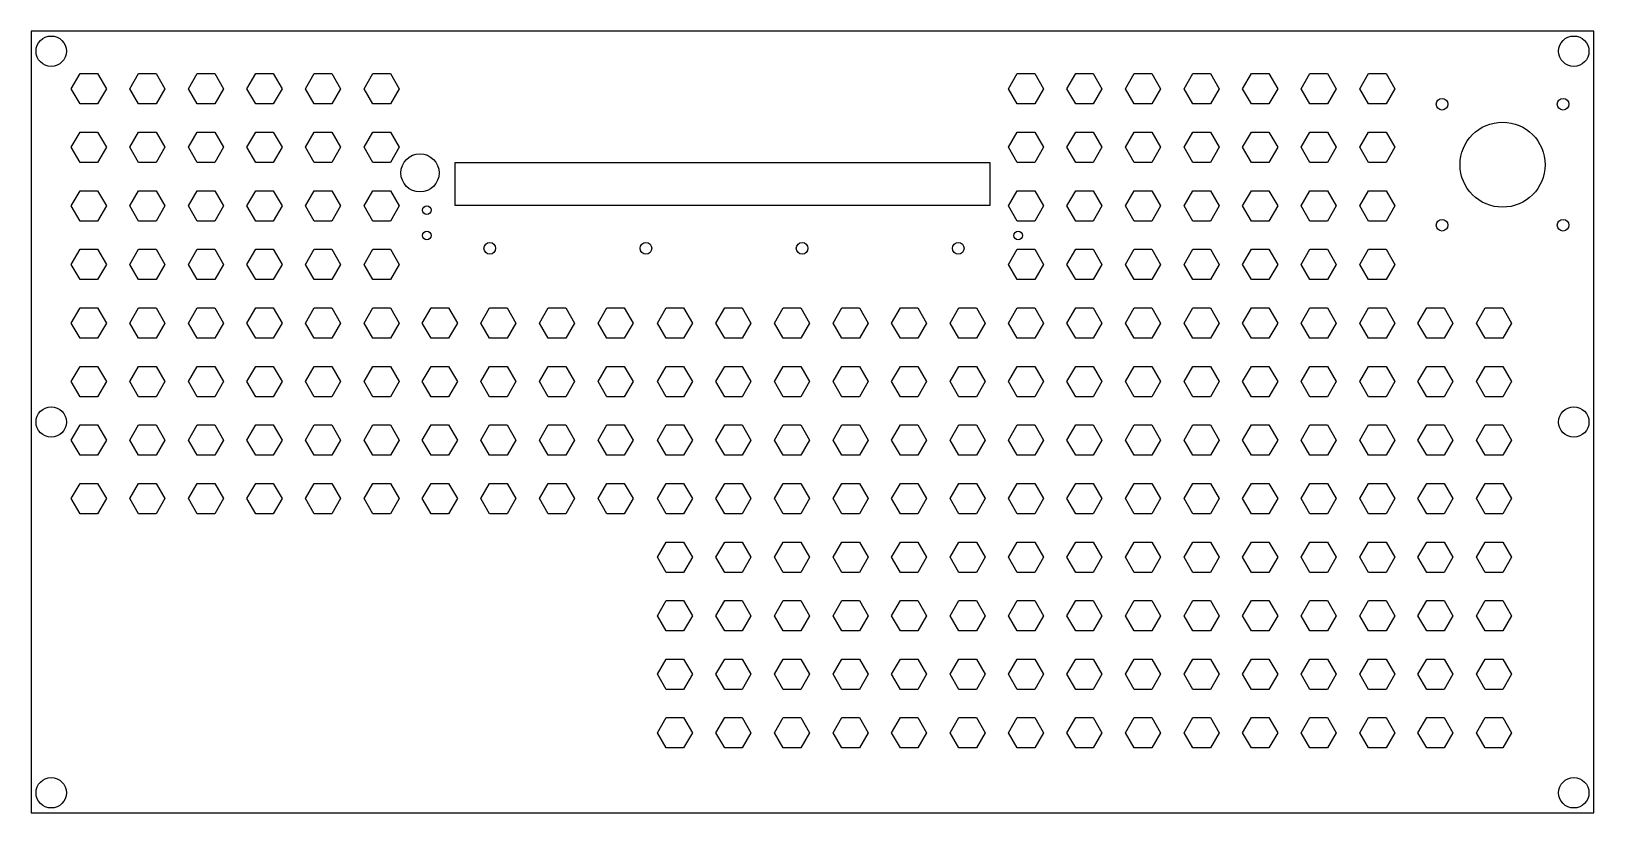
# Model space of a CAD drawing. Header units: millimetres. Extents: x -200 to 200, y -100 to 100.
import ezdxf

# ---------------------------------------------------------------- set-up
doc = ezdxf.new("R2010")
doc.units = ezdxf.units.MM
doc.layers.add('CUTOUTS', color=1, linetype='CONTINUOUS')
doc.layers.add('PERIMETER', color=5, linetype='CONTINUOUS')

msp = doc.modelspace()

# ---------------------------------------------------------------- linework, layer by layer
at = {"layer": 'CUTOUTS'}
for p, q in [((-189.85, 85.37), (-187.61, 89.25)), ((-187.61, 89.25), (-183.12, 89.25)), ((-183.12, 89.25), (-180.88, 85.37)), ((-174.85, 85.37), (-172.61, 89.25)), ((-172.61, 89.25), (-168.12, 89.25)), ((-168.12, 89.25), (-165.88, 85.37)), ((-159.85, 85.37), (-157.61, 89.25)), ((-157.61, 89.25), (-153.12, 89.25)), ((-153.12, 89.25), (-150.88, 85.37)), ((-144.85, 85.37), (-142.61, 89.25)), ((-142.61, 89.25), (-138.12, 89.25)), ((-138.12, 89.25), (-135.88, 85.37)), ((-129.85, 85.37), (-127.61, 89.25)), ((-127.61, 89.25), (-123.12, 89.25)), ((-123.12, 89.25), (-120.88, 85.37)), ((-114.85, 85.37), (-112.61, 89.25)), ((-112.61, 89.25), (-108.12, 89.25)), ((-108.12, 89.25), (-105.88, 85.37)), ((50.17, 85.37), (52.42, 89.25)), ((52.42, 89.25), (56.91, 89.25)), ((56.91, 89.25), (59.15, 85.37)), ((65.17, 85.37), (67.42, 89.25)), ((67.42, 89.25), (71.91, 89.25)), ((71.91, 89.25), (74.15, 85.37)), ((80.17, 85.37), (82.42, 89.25)), ((82.42, 89.25), (86.91, 89.25)), ((86.91, 89.25), (89.15, 85.37)), ((95.17, 85.37), (97.42, 89.25)), ((97.42, 89.25), (101.91, 89.25)), ((101.91, 89.25), (104.15, 85.37)), ((110.17, 85.37), (112.42, 89.25)), ((112.42, 89.25), (116.91, 89.25)), ((116.91, 89.25), (119.15, 85.37)), ((125.17, 85.37), (127.42, 89.25)), ((127.42, 89.25), (131.91, 89.25)), ((131.91, 89.25), (134.15, 85.37)), ((140.17, 85.37), (142.42, 89.25)), ((142.42, 89.25), (146.91, 89.25)), ((146.91, 89.25), (149.15, 85.37)), ((-187.61, 81.48), (-189.85, 85.37)), ((-180.88, 85.37), (-183.12, 81.48)), ((-172.61, 81.48), (-174.85, 85.37)), ((-165.88, 85.37), (-168.12, 81.48)), ((-157.61, 81.48), (-159.85, 85.37)), ((-150.88, 85.37), (-153.12, 81.48)), ((-142.61, 81.48), (-144.85, 85.37)), ((-135.88, 85.37), (-138.12, 81.48)), ((-127.61, 81.48), (-129.85, 85.37)), ((-120.88, 85.37), (-123.12, 81.48)), ((-112.61, 81.48), (-114.85, 85.37)), ((-105.88, 85.37), (-108.12, 81.48)), ((52.42, 81.48), (50.17, 85.37)), ((59.15, 85.37), (56.91, 81.48)), ((67.42, 81.48), (65.17, 85.37)), ((74.15, 85.37), (71.91, 81.48)), ((82.42, 81.48), (80.17, 85.37)), ((89.15, 85.37), (86.91, 81.48)), ((97.42, 81.48), (95.17, 85.37)), ((104.15, 85.37), (101.91, 81.48)), ((112.42, 81.48), (110.17, 85.37)), ((119.15, 85.37), (116.91, 81.48)), ((127.42, 81.48), (125.17, 85.37)), ((134.15, 85.37), (131.91, 81.48)), ((142.42, 81.48), (140.17, 85.37)), ((149.15, 85.37), (146.91, 81.48)), ((-183.12, 81.48), (-187.61, 81.48)), ((-168.12, 81.48), (-172.61, 81.48)), ((-153.12, 81.48), (-157.61, 81.48)), ((-138.12, 81.48), (-142.61, 81.48)), ((-123.12, 81.48), (-127.61, 81.48)), ((-108.12, 81.48), (-112.61, 81.48)), ((56.91, 81.48), (52.42, 81.48)), ((71.91, 81.48), (67.42, 81.48)), ((86.91, 81.48), (82.42, 81.48)), ((101.91, 81.48), (97.42, 81.48)), ((116.91, 81.48), (112.42, 81.48)), ((131.91, 81.48), (127.42, 81.48)), ((146.91, 81.48), (142.42, 81.48)), ((-189.85, 70.37), (-187.61, 74.25)), ((-187.61, 74.25), (-183.12, 74.25)), ((-183.12, 74.25), (-180.88, 70.37)), ((-174.85, 70.37), (-172.61, 74.25)), ((-172.61, 74.25), (-168.12, 74.25)), ((-168.12, 74.25), (-165.88, 70.37)), ((-159.85, 70.37), (-157.61, 74.25)), ((-157.61, 74.25), (-153.12, 74.25)), ((-153.12, 74.25), (-150.88, 70.37)), ((-144.85, 70.37), (-142.61, 74.25)), ((-142.61, 74.25), (-138.12, 74.25)), ((-138.12, 74.25), (-135.88, 70.37)), ((-129.85, 70.37), (-127.61, 74.25)), ((-127.61, 74.25), (-123.12, 74.25)), ((-123.12, 74.25), (-120.88, 70.37)), ((-114.85, 70.37), (-112.61, 74.25)), ((-112.61, 74.25), (-108.12, 74.25)), ((-108.12, 74.25), (-105.88, 70.37)), ((50.17, 70.37), (52.42, 74.25)), ((52.42, 74.25), (56.91, 74.25)), ((56.91, 74.25), (59.15, 70.37)), ((65.17, 70.37), (67.42, 74.25)), ((67.42, 74.25), (71.91, 74.25)), ((71.91, 74.25), (74.15, 70.37)), ((80.17, 70.37), (82.42, 74.25)), ((82.42, 74.25), (86.91, 74.25)), ((86.91, 74.25), (89.15, 70.37)), ((95.17, 70.37), (97.42, 74.25)), ((97.42, 74.25), (101.91, 74.25)), ((101.91, 74.25), (104.15, 70.37)), ((110.17, 70.37), (112.42, 74.25)), ((112.42, 74.25), (116.91, 74.25)), ((116.91, 74.25), (119.15, 70.37)), ((125.17, 70.37), (127.42, 74.25)), ((127.42, 74.25), (131.91, 74.25)), ((131.91, 74.25), (134.15, 70.37)), ((140.17, 70.37), (142.42, 74.25)), ((142.42, 74.25), (146.91, 74.25)), ((146.91, 74.25), (149.15, 70.37)), ((-187.61, 66.48), (-189.85, 70.37)), ((-180.88, 70.37), (-183.12, 66.48)), ((-172.61, 66.48), (-174.85, 70.37)), ((-165.88, 70.37), (-168.12, 66.48)), ((-157.61, 66.48), (-159.85, 70.37)), ((-150.88, 70.37), (-153.12, 66.48)), ((-142.61, 66.48), (-144.85, 70.37)), ((-135.88, 70.37), (-138.12, 66.48)), ((-127.61, 66.48), (-129.85, 70.37)), ((-120.88, 70.37), (-123.12, 66.48)), ((-112.61, 66.48), (-114.85, 70.37)), ((-105.88, 70.37), (-108.12, 66.48)), ((52.42, 66.48), (50.17, 70.37)), ((59.15, 70.37), (56.91, 66.48)), ((67.42, 66.48), (65.17, 70.37)), ((74.15, 70.37), (71.91, 66.48)), ((82.42, 66.48), (80.17, 70.37)), ((89.15, 70.37), (86.91, 66.48)), ((97.42, 66.48), (95.17, 70.37)), ((104.15, 70.37), (101.91, 66.48)), ((112.42, 66.48), (110.17, 70.37)), ((119.15, 70.37), (116.91, 66.48)), ((127.42, 66.48), (125.17, 70.37)), ((134.15, 70.37), (131.91, 66.48)), ((142.42, 66.48), (140.17, 70.37)), ((149.15, 70.37), (146.91, 66.48)), ((-183.12, 66.48), (-187.61, 66.48)), ((-168.12, 66.48), (-172.61, 66.48)), ((-153.12, 66.48), (-157.61, 66.48)), ((-138.12, 66.48), (-142.61, 66.48)), ((-123.12, 66.48), (-127.61, 66.48)), ((-108.12, 66.48), (-112.61, 66.48)), ((-91.51, 55.47), (-91.51, 66.46)), ((-91.51, 66.46), (45.43, 66.46)), ((45.43, 66.46), (45.43, 55.47)), ((56.91, 66.48), (52.42, 66.48)), ((71.91, 66.48), (67.42, 66.48)), ((86.91, 66.48), (82.42, 66.48)), ((101.91, 66.48), (97.42, 66.48)), ((116.91, 66.48), (112.42, 66.48)), ((131.91, 66.48), (127.42, 66.48)), ((146.91, 66.48), (142.42, 66.48)), ((-189.85, 55.37), (-187.61, 59.25)), ((-187.61, 59.25), (-183.12, 59.25)), ((-183.12, 59.25), (-180.88, 55.37)), ((-174.85, 55.37), (-172.61, 59.25)), ((-172.61, 59.25), (-168.12, 59.25)), ((-168.12, 59.25), (-165.88, 55.37)), ((-159.85, 55.37), (-157.61, 59.25)), ((-157.61, 59.25), (-153.12, 59.25)), ((-153.12, 59.25), (-150.88, 55.37)), ((-144.85, 55.37), (-142.61, 59.25)), ((-142.61, 59.25), (-138.12, 59.25)), ((-138.12, 59.25), (-135.88, 55.37)), ((-129.85, 55.37), (-127.61, 59.25)), ((-127.61, 59.25), (-123.12, 59.25)), ((-123.12, 59.25), (-120.88, 55.37)), ((-114.85, 55.37), (-112.61, 59.25)), ((-112.61, 59.25), (-108.12, 59.25)), ((-108.12, 59.25), (-105.88, 55.37)), ((50.17, 55.37), (52.42, 59.25)), ((52.42, 59.25), (56.91, 59.25)), ((56.91, 59.25), (59.15, 55.37)), ((65.17, 55.37), (67.42, 59.25)), ((67.42, 59.25), (71.91, 59.25)), ((71.91, 59.25), (74.15, 55.37)), ((80.17, 55.37), (82.42, 59.25)), ((82.42, 59.25), (86.91, 59.25)), ((86.91, 59.25), (89.15, 55.37)), ((95.17, 55.37), (97.42, 59.25)), ((97.42, 59.25), (101.91, 59.25)), ((101.91, 59.25), (104.15, 55.37)), ((110.17, 55.37), (112.42, 59.25)), ((112.42, 59.25), (116.91, 59.25)), ((116.91, 59.25), (119.15, 55.37)), ((125.17, 55.37), (127.42, 59.25)), ((127.42, 59.25), (131.91, 59.25)), ((131.91, 59.25), (134.15, 55.37)), ((140.17, 55.37), (142.42, 59.25)), ((142.42, 59.25), (146.91, 59.25)), ((146.91, 59.25), (149.15, 55.37)), ((-187.61, 51.48), (-189.85, 55.37)), ((-180.88, 55.37), (-183.12, 51.48)), ((-172.61, 51.48), (-174.85, 55.37)), ((-165.88, 55.37), (-168.12, 51.48)), ((-157.61, 51.48), (-159.85, 55.37)), ((-150.88, 55.37), (-153.12, 51.48)), ((-142.61, 51.48), (-144.85, 55.37)), ((-135.88, 55.37), (-138.12, 51.48)), ((-127.61, 51.48), (-129.85, 55.37)), ((-120.88, 55.37), (-123.12, 51.48)), ((-112.61, 51.48), (-114.85, 55.37)), ((-105.88, 55.37), (-108.12, 51.48)), ((45.43, 55.47), (-91.51, 55.47)), ((52.42, 51.48), (50.17, 55.37)), ((59.15, 55.37), (56.91, 51.48)), ((67.42, 51.48), (65.17, 55.37)), ((74.15, 55.37), (71.91, 51.48)), ((82.42, 51.48), (80.17, 55.37)), ((89.15, 55.37), (86.91, 51.48)), ((97.42, 51.48), (95.17, 55.37)), ((104.15, 55.37), (101.91, 51.48)), ((112.42, 51.48), (110.17, 55.37)), ((119.15, 55.37), (116.91, 51.48)), ((127.42, 51.48), (125.17, 55.37)), ((134.15, 55.37), (131.91, 51.48)), ((142.42, 51.48), (140.17, 55.37)), ((149.15, 55.37), (146.91, 51.48)), ((-183.12, 51.48), (-187.61, 51.48)), ((-168.12, 51.48), (-172.61, 51.48)), ((-153.12, 51.48), (-157.61, 51.48)), ((-138.12, 51.48), (-142.61, 51.48)), ((-123.12, 51.48), (-127.61, 51.48)), ((-108.12, 51.48), (-112.61, 51.48)), ((56.91, 51.48), (52.42, 51.48)), ((71.91, 51.48), (67.42, 51.48)), ((86.91, 51.48), (82.42, 51.48)), ((101.91, 51.48), (97.42, 51.48)), ((116.91, 51.48), (112.42, 51.48)), ((131.91, 51.48), (127.42, 51.48)), ((146.91, 51.48), (142.42, 51.48)), ((-189.85, 40.37), (-187.61, 44.25)), ((-187.61, 44.25), (-183.12, 44.25)), ((-183.12, 44.25), (-180.88, 40.37)), ((-174.85, 40.37), (-172.61, 44.25)), ((-172.61, 44.25), (-168.12, 44.25)), ((-168.12, 44.25), (-165.88, 40.37)), ((-159.85, 40.37), (-157.61, 44.25)), ((-157.61, 44.25), (-153.12, 44.25)), ((-153.12, 44.25), (-150.88, 40.37)), ((-144.85, 40.37), (-142.61, 44.25)), ((-142.61, 44.25), (-138.12, 44.25)), ((-138.12, 44.25), (-135.88, 40.37)), ((-129.85, 40.37), (-127.61, 44.25)), ((-127.61, 44.25), (-123.12, 44.25)), ((-123.12, 44.25), (-120.88, 40.37)), ((-114.85, 40.37), (-112.61, 44.25)), ((-112.61, 44.25), (-108.12, 44.25)), ((-108.12, 44.25), (-105.88, 40.37)), ((50.17, 40.37), (52.42, 44.25)), ((52.42, 44.25), (56.91, 44.25)), ((56.91, 44.25), (59.15, 40.37)), ((65.17, 40.37), (67.42, 44.25)), ((67.42, 44.25), (71.91, 44.25)), ((71.91, 44.25), (74.15, 40.37)), ((80.17, 40.37), (82.42, 44.25)), ((82.42, 44.25), (86.91, 44.25)), ((86.91, 44.25), (89.15, 40.37)), ((95.17, 40.37), (97.42, 44.25)), ((97.42, 44.25), (101.91, 44.25)), ((101.91, 44.25), (104.15, 40.37)), ((110.17, 40.37), (112.42, 44.25)), ((112.42, 44.25), (116.91, 44.25)), ((116.91, 44.25), (119.15, 40.37)), ((125.17, 40.37), (127.42, 44.25)), ((127.42, 44.25), (131.91, 44.25)), ((131.91, 44.25), (134.15, 40.37)), ((140.17, 40.37), (142.42, 44.25)), ((142.42, 44.25), (146.91, 44.25)), ((146.91, 44.25), (149.15, 40.37)), ((-187.61, 36.48), (-189.85, 40.37)), ((-180.88, 40.37), (-183.12, 36.48)), ((-172.61, 36.48), (-174.85, 40.37)), ((-165.88, 40.37), (-168.12, 36.48)), ((-157.61, 36.48), (-159.85, 40.37)), ((-150.88, 40.37), (-153.12, 36.48)), ((-142.61, 36.48), (-144.85, 40.37)), ((-135.88, 40.37), (-138.12, 36.48)), ((-127.61, 36.48), (-129.85, 40.37)), ((-120.88, 40.37), (-123.12, 36.48)), ((-112.61, 36.48), (-114.85, 40.37)), ((-105.88, 40.37), (-108.12, 36.48)), ((52.42, 36.48), (50.17, 40.37)), ((59.15, 40.37), (56.91, 36.48)), ((67.42, 36.48), (65.17, 40.37)), ((74.15, 40.37), (71.91, 36.48)), ((82.42, 36.48), (80.17, 40.37)), ((89.15, 40.37), (86.91, 36.48)), ((97.42, 36.48), (95.17, 40.37)), ((104.15, 40.37), (101.91, 36.48)), ((112.42, 36.48), (110.17, 40.37)), ((119.15, 40.37), (116.91, 36.48)), ((127.42, 36.48), (125.17, 40.37)), ((134.15, 40.37), (131.91, 36.48)), ((142.42, 36.48), (140.17, 40.37)), ((149.15, 40.37), (146.91, 36.48)), ((-183.12, 36.48), (-187.61, 36.48)), ((-168.12, 36.48), (-172.61, 36.48)), ((-153.12, 36.48), (-157.61, 36.48)), ((-138.12, 36.48), (-142.61, 36.48)), ((-123.12, 36.48), (-127.61, 36.48)), ((-108.12, 36.48), (-112.61, 36.48)), ((56.91, 36.48), (52.42, 36.48)), ((71.91, 36.48), (67.42, 36.48)), ((86.91, 36.48), (82.42, 36.48)), ((101.91, 36.48), (97.42, 36.48)), ((116.91, 36.48), (112.42, 36.48)), ((131.91, 36.48), (127.42, 36.48)), ((146.91, 36.48), (142.42, 36.48)), ((-189.85, 25.36), (-187.61, 29.25)), ((-187.61, 29.25), (-183.12, 29.25)), ((-183.12, 29.25), (-180.88, 25.36)), ((-174.85, 25.36), (-172.61, 29.25)), ((-172.61, 29.25), (-168.12, 29.25)), ((-168.12, 29.25), (-165.88, 25.36)), ((-159.85, 25.36), (-157.61, 29.25)), ((-157.61, 29.25), (-153.12, 29.25)), ((-153.12, 29.25), (-150.88, 25.36)), ((-144.85, 25.36), (-142.61, 29.25)), ((-142.61, 29.25), (-138.12, 29.25)), ((-138.12, 29.25), (-135.88, 25.36)), ((-129.85, 25.36), (-127.61, 29.25)), ((-127.61, 29.25), (-123.12, 29.25)), ((-123.12, 29.25), (-120.88, 25.36)), ((-114.85, 25.36), (-112.61, 29.25)), ((-112.61, 29.25), (-108.12, 29.25)), ((-108.12, 29.25), (-105.88, 25.36)), ((-99.94, 25.36), (-97.7, 29.25)), ((-97.7, 29.25), (-93.21, 29.25)), ((-93.21, 29.25), (-90.97, 25.36)), ((-84.94, 25.36), (-82.7, 29.25)), ((-82.7, 29.25), (-78.21, 29.25)), ((-78.21, 29.25), (-75.97, 25.36)), ((-69.94, 25.36), (-67.7, 29.25)), ((-67.7, 29.25), (-63.21, 29.25)), ((-63.21, 29.25), (-60.97, 25.36)), ((-54.94, 25.36), (-52.7, 29.25)), ((-52.7, 29.25), (-48.21, 29.25)), ((-48.21, 29.25), (-45.97, 25.36)), ((-39.74, 25.36), (-37.49, 29.25)), ((-37.49, 29.25), (-33, 29.25)), ((-33, 29.25), (-30.76, 25.36)), ((-24.74, 25.36), (-22.49, 29.25)), ((-22.49, 29.25), (-18, 29.25)), ((-18, 29.25), (-15.76, 25.36)), ((-9.74, 25.36), (-7.49, 29.25)), ((-7.49, 29.25), (-3, 29.25)), ((-3, 29.25), (-0.76, 25.36)), ((5.26, 25.36), (7.51, 29.25)), ((7.51, 29.25), (12, 29.25)), ((12, 29.25), (14.24, 25.36)), ((20.26, 25.36), (22.51, 29.25)), ((22.51, 29.25), (27, 29.25)), ((27, 29.25), (29.24, 25.36)), ((35.26, 25.36), (37.51, 29.25)), ((37.51, 29.25), (42, 29.25)), ((42, 29.25), (44.24, 25.36)), ((50.17, 25.36), (52.42, 29.25)), ((52.42, 29.25), (56.91, 29.25)), ((56.91, 29.25), (59.15, 25.36)), ((65.17, 25.36), (67.42, 29.25)), ((67.42, 29.25), (71.91, 29.25)), ((71.91, 29.25), (74.15, 25.36)), ((80.17, 25.36), (82.42, 29.25)), ((82.42, 29.25), (86.91, 29.25)), ((86.91, 29.25), (89.15, 25.36)), ((95.17, 25.36), (97.42, 29.25)), ((97.42, 29.25), (101.91, 29.25)), ((101.91, 29.25), (104.15, 25.36)), ((110.17, 25.36), (112.42, 29.25)), ((112.42, 29.25), (116.91, 29.25)), ((116.91, 29.25), (119.15, 25.36)), ((125.17, 25.36), (127.42, 29.25)), ((127.42, 29.25), (131.91, 29.25)), ((131.91, 29.25), (134.15, 25.36)), ((140.17, 25.36), (142.42, 29.25)), ((142.42, 29.25), (146.91, 29.25)), ((146.91, 29.25), (149.15, 25.36)), ((155.08, 25.36), (157.33, 29.25)), ((157.33, 29.25), (161.82, 29.25)), ((161.82, 29.25), (164.06, 25.36)), ((170.08, 25.36), (172.33, 29.25)), ((172.33, 29.25), (176.82, 29.25)), ((176.82, 29.25), (179.06, 25.36)), ((-187.61, 21.48), (-189.85, 25.36)), ((-180.88, 25.36), (-183.12, 21.48)), ((-172.61, 21.48), (-174.85, 25.36)), ((-165.88, 25.36), (-168.12, 21.48)), ((-157.61, 21.48), (-159.85, 25.36)), ((-150.88, 25.36), (-153.12, 21.48)), ((-142.61, 21.48), (-144.85, 25.36)), ((-135.88, 25.36), (-138.12, 21.48)), ((-127.61, 21.48), (-129.85, 25.36)), ((-120.88, 25.36), (-123.12, 21.48)), ((-112.61, 21.48), (-114.85, 25.36)), ((-105.88, 25.36), (-108.12, 21.48)), ((-97.7, 21.48), (-99.94, 25.36)), ((-90.97, 25.36), (-93.21, 21.48)), ((-82.7, 21.48), (-84.94, 25.36)), ((-75.97, 25.36), (-78.21, 21.48)), ((-67.7, 21.48), (-69.94, 25.36)), ((-60.97, 25.36), (-63.21, 21.48)), ((-52.7, 21.48), (-54.94, 25.36)), ((-45.97, 25.36), (-48.21, 21.48)), ((-37.49, 21.48), (-39.74, 25.36)), ((-30.76, 25.36), (-33, 21.48)), ((-22.49, 21.48), (-24.74, 25.36)), ((-15.76, 25.36), (-18, 21.48)), ((-7.49, 21.48), (-9.74, 25.36)), ((-0.76, 25.36), (-3, 21.48)), ((7.51, 21.48), (5.26, 25.36)), ((14.24, 25.36), (12, 21.48)), ((22.51, 21.48), (20.26, 25.36)), ((29.24, 25.36), (27, 21.48)), ((37.51, 21.48), (35.26, 25.36)), ((44.24, 25.36), (42, 21.48)), ((52.42, 21.48), (50.17, 25.36)), ((59.15, 25.36), (56.91, 21.48)), ((67.42, 21.48), (65.17, 25.36)), ((74.15, 25.36), (71.91, 21.48)), ((82.42, 21.48), (80.17, 25.36)), ((89.15, 25.36), (86.91, 21.48)), ((97.42, 21.48), (95.17, 25.36)), ((104.15, 25.36), (101.91, 21.48)), ((112.42, 21.48), (110.17, 25.36)), ((119.15, 25.36), (116.91, 21.48)), ((127.42, 21.48), (125.17, 25.36)), ((134.15, 25.36), (131.91, 21.48)), ((142.42, 21.48), (140.17, 25.36)), ((149.15, 25.36), (146.91, 21.48)), ((157.33, 21.48), (155.08, 25.36)), ((164.06, 25.36), (161.82, 21.48)), ((172.33, 21.48), (170.08, 25.36)), ((179.06, 25.36), (176.82, 21.48)), ((-183.12, 21.48), (-187.61, 21.48)), ((-168.12, 21.48), (-172.61, 21.48)), ((-153.12, 21.48), (-157.61, 21.48)), ((-138.12, 21.48), (-142.61, 21.48)), ((-123.12, 21.48), (-127.61, 21.48)), ((-108.12, 21.48), (-112.61, 21.48)), ((-93.21, 21.48), (-97.7, 21.48)), ((-78.21, 21.48), (-82.7, 21.48)), ((-63.21, 21.48), (-67.7, 21.48)), ((-48.21, 21.48), (-52.7, 21.48)), ((-33, 21.48), (-37.49, 21.48)), ((-18, 21.48), (-22.49, 21.48)), ((-3, 21.48), (-7.49, 21.48)), ((12, 21.48), (7.51, 21.48)), ((27, 21.48), (22.51, 21.48)), ((42, 21.48), (37.51, 21.48)), ((56.91, 21.48), (52.42, 21.48)), ((71.91, 21.48), (67.42, 21.48)), ((86.91, 21.48), (82.42, 21.48)), ((101.91, 21.48), (97.42, 21.48)), ((116.91, 21.48), (112.42, 21.48)), ((131.91, 21.48), (127.42, 21.48)), ((146.91, 21.48), (142.42, 21.48)), ((161.82, 21.48), (157.33, 21.48)), ((176.82, 21.48), (172.33, 21.48)), ((-189.85, 10.36), (-187.61, 14.25)), ((-187.61, 14.25), (-183.12, 14.25)), ((-183.12, 14.25), (-180.88, 10.36)), ((-174.85, 10.36), (-172.61, 14.25)), ((-172.61, 14.25), (-168.12, 14.25)), ((-168.12, 14.25), (-165.88, 10.36)), ((-159.85, 10.36), (-157.61, 14.25)), ((-157.61, 14.25), (-153.12, 14.25)), ((-153.12, 14.25), (-150.88, 10.36)), ((-144.85, 10.36), (-142.61, 14.25)), ((-142.61, 14.25), (-138.12, 14.25)), ((-138.12, 14.25), (-135.88, 10.36)), ((-129.85, 10.36), (-127.61, 14.25)), ((-127.61, 14.25), (-123.12, 14.25)), ((-123.12, 14.25), (-120.88, 10.36)), ((-114.85, 10.36), (-112.61, 14.25)), ((-112.61, 14.25), (-108.12, 14.25)), ((-108.12, 14.25), (-105.88, 10.36)), ((-99.94, 10.36), (-97.7, 14.25)), ((-97.7, 14.25), (-93.21, 14.25)), ((-93.21, 14.25), (-90.97, 10.36)), ((-84.94, 10.36), (-82.7, 14.25)), ((-82.7, 14.25), (-78.21, 14.25)), ((-78.21, 14.25), (-75.97, 10.36)), ((-69.94, 10.36), (-67.7, 14.25)), ((-67.7, 14.25), (-63.21, 14.25)), ((-63.21, 14.25), (-60.97, 10.36)), ((-54.94, 10.36), (-52.7, 14.25)), ((-52.7, 14.25), (-48.21, 14.25)), ((-48.21, 14.25), (-45.97, 10.36)), ((-39.74, 10.36), (-37.49, 14.25)), ((-37.49, 14.25), (-33, 14.25)), ((-33, 14.25), (-30.76, 10.36)), ((-24.74, 10.36), (-22.49, 14.25)), ((-22.49, 14.25), (-18, 14.25)), ((-18, 14.25), (-15.76, 10.36)), ((-9.74, 10.36), (-7.49, 14.25)), ((-7.49, 14.25), (-3, 14.25)), ((-3, 14.25), (-0.76, 10.36)), ((5.26, 10.36), (7.51, 14.25)), ((7.51, 14.25), (12, 14.25)), ((12, 14.25), (14.24, 10.36)), ((20.26, 10.36), (22.51, 14.25)), ((22.51, 14.25), (27, 14.25)), ((27, 14.25), (29.24, 10.36)), ((35.26, 10.36), (37.51, 14.25)), ((37.51, 14.25), (42, 14.25)), ((42, 14.25), (44.24, 10.36)), ((50.17, 10.36), (52.42, 14.25)), ((52.42, 14.25), (56.91, 14.25)), ((56.91, 14.25), (59.15, 10.36)), ((65.17, 10.36), (67.42, 14.25)), ((67.42, 14.25), (71.91, 14.25)), ((71.91, 14.25), (74.15, 10.36)), ((80.17, 10.36), (82.42, 14.25)), ((82.42, 14.25), (86.91, 14.25)), ((86.91, 14.25), (89.15, 10.36)), ((95.17, 10.36), (97.42, 14.25)), ((97.42, 14.25), (101.91, 14.25)), ((101.91, 14.25), (104.15, 10.36)), ((110.17, 10.36), (112.42, 14.25)), ((112.42, 14.25), (116.91, 14.25)), ((116.91, 14.25), (119.15, 10.36)), ((125.17, 10.36), (127.42, 14.25)), ((127.42, 14.25), (131.91, 14.25)), ((131.91, 14.25), (134.15, 10.36)), ((140.17, 10.36), (142.42, 14.25)), ((142.42, 14.25), (146.91, 14.25)), ((146.91, 14.25), (149.15, 10.36)), ((155.08, 10.36), (157.33, 14.25)), ((157.33, 14.25), (161.82, 14.25)), ((161.82, 14.25), (164.06, 10.36)), ((170.08, 10.36), (172.33, 14.25)), ((172.33, 14.25), (176.82, 14.25)), ((176.82, 14.25), (179.06, 10.36)), ((-187.61, 6.48), (-189.85, 10.36)), ((-180.88, 10.36), (-183.12, 6.48)), ((-172.61, 6.48), (-174.85, 10.36)), ((-165.88, 10.36), (-168.12, 6.48)), ((-157.61, 6.48), (-159.85, 10.36)), ((-150.88, 10.36), (-153.12, 6.48)), ((-142.61, 6.48), (-144.85, 10.36)), ((-135.88, 10.36), (-138.12, 6.48)), ((-127.61, 6.48), (-129.85, 10.36)), ((-120.88, 10.36), (-123.12, 6.48)), ((-112.61, 6.48), (-114.85, 10.36)), ((-105.88, 10.36), (-108.12, 6.48)), ((-97.7, 6.48), (-99.94, 10.36)), ((-90.97, 10.36), (-93.21, 6.48)), ((-82.7, 6.48), (-84.94, 10.36)), ((-75.97, 10.36), (-78.21, 6.48)), ((-67.7, 6.48), (-69.94, 10.36)), ((-60.97, 10.36), (-63.21, 6.48)), ((-52.7, 6.48), (-54.94, 10.36)), ((-45.97, 10.36), (-48.21, 6.48)), ((-37.49, 6.48), (-39.74, 10.36)), ((-30.76, 10.36), (-33, 6.48)), ((-22.49, 6.48), (-24.74, 10.36)), ((-15.76, 10.36), (-18, 6.48)), ((-7.49, 6.48), (-9.74, 10.36)), ((-0.76, 10.36), (-3, 6.48)), ((7.51, 6.48), (5.26, 10.36)), ((14.24, 10.36), (12, 6.48)), ((22.51, 6.48), (20.26, 10.36)), ((29.24, 10.36), (27, 6.48)), ((37.51, 6.48), (35.26, 10.36)), ((44.24, 10.36), (42, 6.48)), ((52.42, 6.48), (50.17, 10.36)), ((59.15, 10.36), (56.91, 6.48)), ((67.42, 6.48), (65.17, 10.36)), ((74.15, 10.36), (71.91, 6.48)), ((82.42, 6.48), (80.17, 10.36)), ((89.15, 10.36), (86.91, 6.48)), ((97.42, 6.48), (95.17, 10.36)), ((104.15, 10.36), (101.91, 6.48)), ((112.42, 6.48), (110.17, 10.36)), ((119.15, 10.36), (116.91, 6.48)), ((127.42, 6.48), (125.17, 10.36)), ((134.15, 10.36), (131.91, 6.48)), ((142.42, 6.48), (140.17, 10.36)), ((149.15, 10.36), (146.91, 6.48)), ((157.33, 6.48), (155.08, 10.36)), ((164.06, 10.36), (161.82, 6.48)), ((172.33, 6.48), (170.08, 10.36)), ((179.06, 10.36), (176.82, 6.48)), ((-183.12, 6.48), (-187.61, 6.48)), ((-168.12, 6.48), (-172.61, 6.48)), ((-153.12, 6.48), (-157.61, 6.48)), ((-138.12, 6.48), (-142.61, 6.48)), ((-123.12, 6.48), (-127.61, 6.48)), ((-108.12, 6.48), (-112.61, 6.48)), ((-93.21, 6.48), (-97.7, 6.48)), ((-78.21, 6.48), (-82.7, 6.48)), ((-63.21, 6.48), (-67.7, 6.48)), ((-48.21, 6.48), (-52.7, 6.48)), ((-33, 6.48), (-37.49, 6.48)), ((-18, 6.48), (-22.49, 6.48)), ((-3, 6.48), (-7.49, 6.48)), ((12, 6.48), (7.51, 6.48)), ((27, 6.48), (22.51, 6.48)), ((42, 6.48), (37.51, 6.48)), ((56.91, 6.48), (52.42, 6.48)), ((71.91, 6.48), (67.42, 6.48)), ((86.91, 6.48), (82.42, 6.48)), ((101.91, 6.48), (97.42, 6.48)), ((116.91, 6.48), (112.42, 6.48)), ((131.91, 6.48), (127.42, 6.48)), ((146.91, 6.48), (142.42, 6.48)), ((161.82, 6.48), (157.33, 6.48)), ((176.82, 6.48), (172.33, 6.48)), ((-189.85, -4.64), (-187.61, -0.75)), ((-187.61, -0.75), (-183.12, -0.75)), ((-183.12, -0.75), (-180.88, -4.64)), ((-174.85, -4.64), (-172.61, -0.75)), ((-172.61, -0.75), (-168.12, -0.75)), ((-168.12, -0.75), (-165.88, -4.64)), ((-159.85, -4.64), (-157.61, -0.75)), ((-157.61, -0.75), (-153.12, -0.75)), ((-153.12, -0.75), (-150.88, -4.64)), ((-144.85, -4.64), (-142.61, -0.75)), ((-142.61, -0.75), (-138.12, -0.75)), ((-138.12, -0.75), (-135.88, -4.64)), ((-129.85, -4.64), (-127.61, -0.75)), ((-127.61, -0.75), (-123.12, -0.75)), ((-123.12, -0.75), (-120.88, -4.64)), ((-114.85, -4.64), (-112.61, -0.75)), ((-112.61, -0.75), (-108.12, -0.75)), ((-108.12, -0.75), (-105.88, -4.64)), ((-99.94, -4.64), (-97.7, -0.75)), ((-97.7, -0.75), (-93.21, -0.75)), ((-93.21, -0.75), (-90.97, -4.64)), ((-84.94, -4.64), (-82.7, -0.75)), ((-82.7, -0.75), (-78.21, -0.75)), ((-78.21, -0.75), (-75.97, -4.64)), ((-69.94, -4.64), (-67.7, -0.75)), ((-67.7, -0.75), (-63.21, -0.75)), ((-63.21, -0.75), (-60.97, -4.64)), ((-54.94, -4.64), (-52.7, -0.75)), ((-52.7, -0.75), (-48.21, -0.75)), ((-48.21, -0.75), (-45.97, -4.64)), ((-39.74, -4.64), (-37.49, -0.75)), ((-37.49, -0.75), (-33, -0.75)), ((-33, -0.75), (-30.76, -4.64)), ((-24.74, -4.64), (-22.49, -0.75)), ((-22.49, -0.75), (-18, -0.75)), ((-18, -0.75), (-15.76, -4.64)), ((-9.74, -4.64), (-7.49, -0.75)), ((-7.49, -0.75), (-3, -0.75)), ((-3, -0.75), (-0.76, -4.64)), ((5.26, -4.64), (7.51, -0.75)), ((7.51, -0.75), (12, -0.75)), ((12, -0.75), (14.24, -4.64)), ((20.26, -4.64), (22.51, -0.75)), ((22.51, -0.75), (27, -0.75)), ((27, -0.75), (29.24, -4.64)), ((35.26, -4.64), (37.51, -0.75)), ((37.51, -0.75), (42, -0.75)), ((42, -0.75), (44.24, -4.64)), ((50.17, -4.64), (52.42, -0.75)), ((52.42, -0.75), (56.91, -0.75)), ((56.91, -0.75), (59.15, -4.64)), ((65.17, -4.64), (67.42, -0.75)), ((67.42, -0.75), (71.91, -0.75)), ((71.91, -0.75), (74.15, -4.64)), ((80.17, -4.64), (82.42, -0.75)), ((82.42, -0.75), (86.91, -0.75)), ((86.91, -0.75), (89.15, -4.64)), ((95.17, -4.64), (97.42, -0.75)), ((97.42, -0.75), (101.91, -0.75)), ((101.91, -0.75), (104.15, -4.64)), ((110.17, -4.64), (112.42, -0.75)), ((112.42, -0.75), (116.91, -0.75)), ((116.91, -0.75), (119.15, -4.64)), ((125.17, -4.64), (127.42, -0.75)), ((127.42, -0.75), (131.91, -0.75)), ((131.91, -0.75), (134.15, -4.64)), ((140.17, -4.64), (142.42, -0.75)), ((142.42, -0.75), (146.91, -0.75)), ((146.91, -0.75), (149.15, -4.64)), ((155.08, -4.64), (157.33, -0.75)), ((157.33, -0.75), (161.82, -0.75)), ((161.82, -0.75), (164.06, -4.64)), ((170.08, -4.64), (172.33, -0.75)), ((172.33, -0.75), (176.82, -0.75)), ((176.82, -0.75), (179.06, -4.64)), ((-187.61, -8.52), (-189.85, -4.64)), ((-180.88, -4.64), (-183.12, -8.52)), ((-172.61, -8.52), (-174.85, -4.64)), ((-165.88, -4.64), (-168.12, -8.52)), ((-157.61, -8.52), (-159.85, -4.64)), ((-150.88, -4.64), (-153.12, -8.52)), ((-142.61, -8.52), (-144.85, -4.64)), ((-135.88, -4.64), (-138.12, -8.52)), ((-127.61, -8.52), (-129.85, -4.64)), ((-120.88, -4.64), (-123.12, -8.52)), ((-112.61, -8.52), (-114.85, -4.64)), ((-105.88, -4.64), (-108.12, -8.52)), ((-97.7, -8.52), (-99.94, -4.64)), ((-90.97, -4.64), (-93.21, -8.52)), ((-82.7, -8.52), (-84.94, -4.64)), ((-75.97, -4.64), (-78.21, -8.52)), ((-67.7, -8.52), (-69.94, -4.64)), ((-60.97, -4.64), (-63.21, -8.52)), ((-52.7, -8.52), (-54.94, -4.64)), ((-45.97, -4.64), (-48.21, -8.52)), ((-37.49, -8.52), (-39.74, -4.64)), ((-30.76, -4.64), (-33, -8.52)), ((-22.49, -8.52), (-24.74, -4.64)), ((-15.76, -4.64), (-18, -8.52)), ((-7.49, -8.52), (-9.74, -4.64)), ((-0.76, -4.64), (-3, -8.52)), ((7.51, -8.52), (5.26, -4.64)), ((14.24, -4.64), (12, -8.52)), ((22.51, -8.52), (20.26, -4.64)), ((29.24, -4.64), (27, -8.52)), ((37.51, -8.52), (35.26, -4.64)), ((44.24, -4.64), (42, -8.52)), ((52.42, -8.52), (50.17, -4.64)), ((59.15, -4.64), (56.91, -8.52)), ((67.42, -8.52), (65.17, -4.64)), ((74.15, -4.64), (71.91, -8.52)), ((82.42, -8.52), (80.17, -4.64)), ((89.15, -4.64), (86.91, -8.52)), ((97.42, -8.52), (95.17, -4.64)), ((104.15, -4.64), (101.91, -8.52)), ((112.42, -8.52), (110.17, -4.64)), ((119.15, -4.64), (116.91, -8.52)), ((127.42, -8.52), (125.17, -4.64)), ((134.15, -4.64), (131.91, -8.52)), ((142.42, -8.52), (140.17, -4.64)), ((149.15, -4.64), (146.91, -8.52)), ((157.33, -8.52), (155.08, -4.64)), ((164.06, -4.64), (161.82, -8.52)), ((172.33, -8.52), (170.08, -4.64)), ((179.06, -4.64), (176.82, -8.52)), ((-183.12, -8.52), (-187.61, -8.52)), ((-168.12, -8.52), (-172.61, -8.52)), ((-153.12, -8.52), (-157.61, -8.52)), ((-138.12, -8.52), (-142.61, -8.52)), ((-123.12, -8.52), (-127.61, -8.52)), ((-108.12, -8.52), (-112.61, -8.52)), ((-93.21, -8.52), (-97.7, -8.52)), ((-78.21, -8.52), (-82.7, -8.52)), ((-63.21, -8.52), (-67.7, -8.52)), ((-48.21, -8.52), (-52.7, -8.52)), ((-33, -8.52), (-37.49, -8.52)), ((-18, -8.52), (-22.49, -8.52)), ((-3, -8.52), (-7.49, -8.52)), ((12, -8.52), (7.51, -8.52)), ((27, -8.52), (22.51, -8.52)), ((42, -8.52), (37.51, -8.52)), ((56.91, -8.52), (52.42, -8.52)), ((71.91, -8.52), (67.42, -8.52)), ((86.91, -8.52), (82.42, -8.52)), ((101.91, -8.52), (97.42, -8.52)), ((116.91, -8.52), (112.42, -8.52)), ((131.91, -8.52), (127.42, -8.52)), ((146.91, -8.52), (142.42, -8.52)), ((161.82, -8.52), (157.33, -8.52)), ((176.82, -8.52), (172.33, -8.52)), ((-189.85, -19.64), (-187.61, -15.75)), ((-187.61, -15.75), (-183.12, -15.75)), ((-183.12, -15.75), (-180.88, -19.64)), ((-174.85, -19.64), (-172.61, -15.75)), ((-172.61, -15.75), (-168.12, -15.75)), ((-168.12, -15.75), (-165.88, -19.64)), ((-159.85, -19.64), (-157.61, -15.75)), ((-157.61, -15.75), (-153.12, -15.75)), ((-153.12, -15.75), (-150.88, -19.64)), ((-144.85, -19.64), (-142.61, -15.75)), ((-142.61, -15.75), (-138.12, -15.75)), ((-138.12, -15.75), (-135.88, -19.64)), ((-129.85, -19.64), (-127.61, -15.75)), ((-127.61, -15.75), (-123.12, -15.75)), ((-123.12, -15.75), (-120.88, -19.64)), ((-114.85, -19.64), (-112.61, -15.75)), ((-112.61, -15.75), (-108.12, -15.75)), ((-108.12, -15.75), (-105.88, -19.64)), ((-99.94, -19.64), (-97.7, -15.75)), ((-97.7, -15.75), (-93.21, -15.75)), ((-93.21, -15.75), (-90.97, -19.64)), ((-84.94, -19.64), (-82.7, -15.75)), ((-82.7, -15.75), (-78.21, -15.75)), ((-78.21, -15.75), (-75.97, -19.64)), ((-69.94, -19.64), (-67.7, -15.75)), ((-67.7, -15.75), (-63.21, -15.75)), ((-63.21, -15.75), (-60.97, -19.64)), ((-54.94, -19.64), (-52.7, -15.75)), ((-52.7, -15.75), (-48.21, -15.75)), ((-48.21, -15.75), (-45.97, -19.64)), ((-39.74, -19.64), (-37.49, -15.75)), ((-37.49, -15.75), (-33, -15.75)), ((-33, -15.75), (-30.76, -19.64)), ((-24.74, -19.64), (-22.49, -15.75)), ((-22.49, -15.75), (-18, -15.75)), ((-18, -15.75), (-15.76, -19.64)), ((-9.74, -19.64), (-7.49, -15.75)), ((-7.49, -15.75), (-3, -15.75)), ((-3, -15.75), (-0.76, -19.64)), ((5.26, -19.64), (7.51, -15.75)), ((7.51, -15.75), (12, -15.75)), ((12, -15.75), (14.24, -19.64)), ((20.26, -19.64), (22.51, -15.75)), ((22.51, -15.75), (27, -15.75)), ((27, -15.75), (29.24, -19.64)), ((35.26, -19.64), (37.51, -15.75)), ((37.51, -15.75), (42, -15.75)), ((42, -15.75), (44.24, -19.64)), ((50.17, -19.64), (52.42, -15.75)), ((52.42, -15.75), (56.91, -15.75)), ((56.91, -15.75), (59.15, -19.64)), ((65.17, -19.64), (67.42, -15.75)), ((67.42, -15.75), (71.91, -15.75)), ((71.91, -15.75), (74.15, -19.64)), ((80.17, -19.64), (82.42, -15.75)), ((82.42, -15.75), (86.91, -15.75)), ((86.91, -15.75), (89.15, -19.64)), ((95.17, -19.64), (97.42, -15.75)), ((97.42, -15.75), (101.91, -15.75)), ((101.91, -15.75), (104.15, -19.64)), ((110.17, -19.64), (112.42, -15.75)), ((112.42, -15.75), (116.91, -15.75)), ((116.91, -15.75), (119.15, -19.64)), ((125.17, -19.64), (127.42, -15.75)), ((127.42, -15.75), (131.91, -15.75)), ((131.91, -15.75), (134.15, -19.64)), ((140.17, -19.64), (142.42, -15.75)), ((142.42, -15.75), (146.91, -15.75)), ((146.91, -15.75), (149.15, -19.64)), ((155.08, -19.64), (157.33, -15.75)), ((157.33, -15.75), (161.82, -15.75)), ((161.82, -15.75), (164.06, -19.64)), ((170.08, -19.64), (172.33, -15.75)), ((172.33, -15.75), (176.82, -15.75)), ((176.82, -15.75), (179.06, -19.64)), ((-187.61, -23.52), (-189.85, -19.64)), ((-180.88, -19.64), (-183.12, -23.52)), ((-172.61, -23.52), (-174.85, -19.64)), ((-165.88, -19.64), (-168.12, -23.52)), ((-157.61, -23.52), (-159.85, -19.64)), ((-150.88, -19.64), (-153.12, -23.52)), ((-142.61, -23.52), (-144.85, -19.64)), ((-135.88, -19.64), (-138.12, -23.52)), ((-127.61, -23.52), (-129.85, -19.64)), ((-120.88, -19.64), (-123.12, -23.52)), ((-112.61, -23.52), (-114.85, -19.64)), ((-105.88, -19.64), (-108.12, -23.52)), ((-97.7, -23.52), (-99.94, -19.64)), ((-90.97, -19.64), (-93.21, -23.52)), ((-82.7, -23.52), (-84.94, -19.64)), ((-75.97, -19.64), (-78.21, -23.52)), ((-67.7, -23.52), (-69.94, -19.64)), ((-60.97, -19.64), (-63.21, -23.52)), ((-52.7, -23.52), (-54.94, -19.64)), ((-45.97, -19.64), (-48.21, -23.52)), ((-37.49, -23.52), (-39.74, -19.64)), ((-30.76, -19.64), (-33, -23.52)), ((-22.49, -23.52), (-24.74, -19.64)), ((-15.76, -19.64), (-18, -23.52)), ((-7.49, -23.52), (-9.74, -19.64)), ((-0.76, -19.64), (-3, -23.52)), ((7.51, -23.52), (5.26, -19.64)), ((14.24, -19.64), (12, -23.52)), ((22.51, -23.52), (20.26, -19.64)), ((29.24, -19.64), (27, -23.52)), ((37.51, -23.52), (35.26, -19.64)), ((44.24, -19.64), (42, -23.52)), ((52.42, -23.52), (50.17, -19.64)), ((59.15, -19.64), (56.91, -23.52)), ((67.42, -23.52), (65.17, -19.64)), ((74.15, -19.64), (71.91, -23.52)), ((82.42, -23.52), (80.17, -19.64)), ((89.15, -19.64), (86.91, -23.52)), ((97.42, -23.52), (95.17, -19.64)), ((104.15, -19.64), (101.91, -23.52)), ((112.42, -23.52), (110.17, -19.64)), ((119.15, -19.64), (116.91, -23.52)), ((127.42, -23.52), (125.17, -19.64)), ((134.15, -19.64), (131.91, -23.52)), ((142.42, -23.52), (140.17, -19.64)), ((149.15, -19.64), (146.91, -23.52)), ((157.33, -23.52), (155.08, -19.64)), ((164.06, -19.64), (161.82, -23.52)), ((172.33, -23.52), (170.08, -19.64)), ((179.06, -19.64), (176.82, -23.52)), ((-183.12, -23.52), (-187.61, -23.52)), ((-168.12, -23.52), (-172.61, -23.52)), ((-153.12, -23.52), (-157.61, -23.52)), ((-138.12, -23.52), (-142.61, -23.52)), ((-123.12, -23.52), (-127.61, -23.52)), ((-108.12, -23.52), (-112.61, -23.52)), ((-93.21, -23.52), (-97.7, -23.52)), ((-78.21, -23.52), (-82.7, -23.52)), ((-63.21, -23.52), (-67.7, -23.52)), ((-48.21, -23.52), (-52.7, -23.52)), ((-33, -23.52), (-37.49, -23.52)), ((-18, -23.52), (-22.49, -23.52)), ((-3, -23.52), (-7.49, -23.52)), ((12, -23.52), (7.51, -23.52)), ((27, -23.52), (22.51, -23.52)), ((42, -23.52), (37.51, -23.52)), ((56.91, -23.52), (52.42, -23.52)), ((71.91, -23.52), (67.42, -23.52)), ((86.91, -23.52), (82.42, -23.52)), ((101.91, -23.52), (97.42, -23.52)), ((116.91, -23.52), (112.42, -23.52)), ((131.91, -23.52), (127.42, -23.52)), ((146.91, -23.52), (142.42, -23.52)), ((161.82, -23.52), (157.33, -23.52)), ((176.82, -23.52), (172.33, -23.52)), ((-39.74, -34.63), (-37.49, -30.75)), ((-37.49, -30.75), (-33, -30.75)), ((-33, -30.75), (-30.76, -34.63)), ((-24.74, -34.63), (-22.49, -30.75)), ((-22.49, -30.75), (-18, -30.75)), ((-18, -30.75), (-15.76, -34.63)), ((-9.74, -34.63), (-7.49, -30.75)), ((-7.49, -30.75), (-3, -30.75)), ((-3, -30.75), (-0.76, -34.63)), ((5.26, -34.63), (7.51, -30.75)), ((7.51, -30.75), (12, -30.75)), ((12, -30.75), (14.24, -34.63)), ((20.26, -34.63), (22.51, -30.75)), ((22.51, -30.75), (27, -30.75)), ((27, -30.75), (29.24, -34.63)), ((35.26, -34.63), (37.51, -30.75)), ((37.51, -30.75), (42, -30.75)), ((42, -30.75), (44.24, -34.63)), ((50.17, -34.63), (52.42, -30.75)), ((52.42, -30.75), (56.91, -30.75)), ((56.91, -30.75), (59.15, -34.63)), ((65.17, -34.63), (67.42, -30.75)), ((67.42, -30.75), (71.91, -30.75)), ((71.91, -30.75), (74.15, -34.63)), ((80.17, -34.63), (82.42, -30.75)), ((82.42, -30.75), (86.91, -30.75)), ((86.91, -30.75), (89.15, -34.63)), ((95.17, -34.63), (97.42, -30.75)), ((97.42, -30.75), (101.91, -30.75)), ((101.91, -30.75), (104.15, -34.63)), ((110.17, -34.63), (112.42, -30.75)), ((112.42, -30.75), (116.91, -30.75)), ((116.91, -30.75), (119.15, -34.63)), ((125.17, -34.63), (127.42, -30.75)), ((127.42, -30.75), (131.91, -30.75)), ((131.91, -30.75), (134.15, -34.63)), ((140.17, -34.63), (142.42, -30.75)), ((142.42, -30.75), (146.91, -30.75)), ((146.91, -30.75), (149.15, -34.63)), ((155.08, -34.63), (157.33, -30.75)), ((157.33, -30.75), (161.82, -30.75)), ((161.82, -30.75), (164.06, -34.63)), ((170.08, -34.63), (172.33, -30.75)), ((172.33, -30.75), (176.82, -30.75)), ((176.82, -30.75), (179.06, -34.63)), ((-37.49, -38.52), (-39.74, -34.63)), ((-30.76, -34.63), (-33, -38.52)), ((-22.49, -38.52), (-24.74, -34.63)), ((-15.76, -34.63), (-18, -38.52)), ((-7.49, -38.52), (-9.74, -34.63)), ((-0.76, -34.63), (-3, -38.52)), ((7.51, -38.52), (5.26, -34.63)), ((14.24, -34.63), (12, -38.52)), ((22.51, -38.52), (20.26, -34.63)), ((29.24, -34.63), (27, -38.52)), ((37.51, -38.52), (35.26, -34.63)), ((44.24, -34.63), (42, -38.52)), ((52.42, -38.52), (50.17, -34.63)), ((59.15, -34.63), (56.91, -38.52)), ((67.42, -38.52), (65.17, -34.63)), ((74.15, -34.63), (71.91, -38.52)), ((82.42, -38.52), (80.17, -34.63)), ((89.15, -34.63), (86.91, -38.52)), ((97.42, -38.52), (95.17, -34.63)), ((104.15, -34.63), (101.91, -38.52)), ((112.42, -38.52), (110.17, -34.63)), ((119.15, -34.63), (116.91, -38.52)), ((127.42, -38.52), (125.17, -34.63)), ((134.15, -34.63), (131.91, -38.52)), ((142.42, -38.52), (140.17, -34.63)), ((149.15, -34.63), (146.91, -38.52)), ((157.33, -38.52), (155.08, -34.63)), ((164.06, -34.63), (161.82, -38.52)), ((172.33, -38.52), (170.08, -34.63)), ((179.06, -34.63), (176.82, -38.52)), ((-33, -38.52), (-37.49, -38.52)), ((-18, -38.52), (-22.49, -38.52)), ((-3, -38.52), (-7.49, -38.52)), ((12, -38.52), (7.51, -38.52)), ((27, -38.52), (22.51, -38.52)), ((42, -38.52), (37.51, -38.52)), ((56.91, -38.52), (52.42, -38.52)), ((71.91, -38.52), (67.42, -38.52)), ((86.91, -38.52), (82.42, -38.52)), ((101.91, -38.52), (97.42, -38.52)), ((116.91, -38.52), (112.42, -38.52)), ((131.91, -38.52), (127.42, -38.52)), ((146.91, -38.52), (142.42, -38.52)), ((161.82, -38.52), (157.33, -38.52)), ((176.82, -38.52), (172.33, -38.52)), ((-39.74, -49.63), (-37.49, -45.75)), ((-37.49, -45.75), (-33, -45.75)), ((-33, -45.75), (-30.76, -49.63)), ((-24.74, -49.63), (-22.49, -45.75)), ((-22.49, -45.75), (-18, -45.75)), ((-18, -45.75), (-15.76, -49.63)), ((-9.74, -49.63), (-7.49, -45.75)), ((-7.49, -45.75), (-3, -45.75)), ((-3, -45.75), (-0.76, -49.63)), ((5.26, -49.63), (7.51, -45.75)), ((7.51, -45.75), (12, -45.75)), ((12, -45.75), (14.24, -49.63)), ((20.26, -49.63), (22.51, -45.75)), ((22.51, -45.75), (27, -45.75)), ((27, -45.75), (29.24, -49.63)), ((35.26, -49.63), (37.51, -45.75)), ((37.51, -45.75), (42, -45.75)), ((42, -45.75), (44.24, -49.63)), ((50.17, -49.63), (52.42, -45.75)), ((52.42, -45.75), (56.91, -45.75)), ((56.91, -45.75), (59.15, -49.63)), ((65.17, -49.63), (67.42, -45.75)), ((67.42, -45.75), (71.91, -45.75)), ((71.91, -45.75), (74.15, -49.63)), ((80.17, -49.63), (82.42, -45.75)), ((82.42, -45.75), (86.91, -45.75)), ((86.91, -45.75), (89.15, -49.63)), ((95.17, -49.63), (97.42, -45.75)), ((97.42, -45.75), (101.91, -45.75)), ((101.91, -45.75), (104.15, -49.63)), ((110.17, -49.63), (112.42, -45.75)), ((112.42, -45.75), (116.91, -45.75)), ((116.91, -45.75), (119.15, -49.63)), ((125.17, -49.63), (127.42, -45.75)), ((127.42, -45.75), (131.91, -45.75)), ((131.91, -45.75), (134.15, -49.63)), ((140.17, -49.63), (142.42, -45.75)), ((142.42, -45.75), (146.91, -45.75)), ((146.91, -45.75), (149.15, -49.63)), ((155.08, -49.63), (157.33, -45.75)), ((157.33, -45.75), (161.82, -45.75)), ((161.82, -45.75), (164.06, -49.63)), ((170.08, -49.63), (172.33, -45.75)), ((172.33, -45.75), (176.82, -45.75)), ((176.82, -45.75), (179.06, -49.63)), ((-37.49, -53.52), (-39.74, -49.63)), ((-30.76, -49.63), (-33, -53.52)), ((-22.49, -53.52), (-24.74, -49.63)), ((-15.76, -49.63), (-18, -53.52)), ((-7.49, -53.52), (-9.74, -49.63)), ((-0.76, -49.63), (-3, -53.52)), ((7.51, -53.52), (5.26, -49.63)), ((14.24, -49.63), (12, -53.52)), ((22.51, -53.52), (20.26, -49.63)), ((29.24, -49.63), (27, -53.52)), ((37.51, -53.52), (35.26, -49.63)), ((44.24, -49.63), (42, -53.52)), ((52.42, -53.52), (50.17, -49.63)), ((59.15, -49.63), (56.91, -53.52)), ((67.42, -53.52), (65.17, -49.63)), ((74.15, -49.63), (71.91, -53.52)), ((82.42, -53.52), (80.17, -49.63)), ((89.15, -49.63), (86.91, -53.52)), ((97.42, -53.52), (95.17, -49.63)), ((104.15, -49.63), (101.91, -53.52)), ((112.42, -53.52), (110.17, -49.63)), ((119.15, -49.63), (116.91, -53.52)), ((127.42, -53.52), (125.17, -49.63)), ((134.15, -49.63), (131.91, -53.52)), ((142.42, -53.52), (140.17, -49.63)), ((149.15, -49.63), (146.91, -53.52)), ((157.33, -53.52), (155.08, -49.63)), ((164.06, -49.63), (161.82, -53.52)), ((172.33, -53.52), (170.08, -49.63)), ((179.06, -49.63), (176.82, -53.52)), ((-33, -53.52), (-37.49, -53.52)), ((-18, -53.52), (-22.49, -53.52)), ((-3, -53.52), (-7.49, -53.52)), ((12, -53.52), (7.51, -53.52)), ((27, -53.52), (22.51, -53.52)), ((42, -53.52), (37.51, -53.52)), ((56.91, -53.52), (52.42, -53.52)), ((71.91, -53.52), (67.42, -53.52)), ((86.91, -53.52), (82.42, -53.52)), ((101.91, -53.52), (97.42, -53.52)), ((116.91, -53.52), (112.42, -53.52)), ((131.91, -53.52), (127.42, -53.52)), ((146.91, -53.52), (142.42, -53.52)), ((161.82, -53.52), (157.33, -53.52)), ((176.82, -53.52), (172.33, -53.52)), ((-39.74, -64.64), (-37.49, -60.75)), ((-37.49, -60.75), (-33, -60.75)), ((-33, -60.75), (-30.76, -64.64)), ((-24.74, -64.64), (-22.49, -60.75)), ((-22.49, -60.75), (-18, -60.75)), ((-18, -60.75), (-15.76, -64.64)), ((-9.74, -64.64), (-7.49, -60.75)), ((-7.49, -60.75), (-3, -60.75)), ((-3, -60.75), (-0.76, -64.64)), ((5.26, -64.64), (7.51, -60.75)), ((7.51, -60.75), (12, -60.75)), ((12, -60.75), (14.24, -64.64)), ((20.26, -64.64), (22.51, -60.75)), ((22.51, -60.75), (27, -60.75)), ((27, -60.75), (29.24, -64.64)), ((35.26, -64.64), (37.51, -60.75)), ((37.51, -60.75), (42, -60.75)), ((42, -60.75), (44.24, -64.64)), ((50.17, -64.64), (52.42, -60.75)), ((52.42, -60.75), (56.91, -60.75)), ((56.91, -60.75), (59.15, -64.64)), ((65.17, -64.64), (67.42, -60.75)), ((67.42, -60.75), (71.91, -60.75)), ((71.91, -60.75), (74.15, -64.64)), ((80.17, -64.64), (82.42, -60.75)), ((82.42, -60.75), (86.91, -60.75)), ((86.91, -60.75), (89.15, -64.64)), ((95.17, -64.64), (97.42, -60.75)), ((97.42, -60.75), (101.91, -60.75)), ((101.91, -60.75), (104.15, -64.64)), ((110.17, -64.64), (112.42, -60.75)), ((112.42, -60.75), (116.91, -60.75)), ((116.91, -60.75), (119.15, -64.64)), ((125.17, -64.64), (127.42, -60.75)), ((127.42, -60.75), (131.91, -60.75)), ((131.91, -60.75), (134.15, -64.64)), ((140.17, -64.64), (142.42, -60.75)), ((142.42, -60.75), (146.91, -60.75)), ((146.91, -60.75), (149.15, -64.64)), ((155.08, -64.64), (157.33, -60.75)), ((157.33, -60.75), (161.82, -60.75)), ((161.82, -60.75), (164.06, -64.64)), ((170.08, -64.64), (172.33, -60.75)), ((172.33, -60.75), (176.82, -60.75)), ((176.82, -60.75), (179.06, -64.64)), ((-37.49, -68.52), (-39.74, -64.64)), ((-30.76, -64.64), (-33, -68.52)), ((-22.49, -68.52), (-24.74, -64.64)), ((-15.76, -64.64), (-18, -68.52)), ((-7.49, -68.52), (-9.74, -64.64)), ((-0.76, -64.64), (-3, -68.52)), ((7.51, -68.52), (5.26, -64.64)), ((14.24, -64.64), (12, -68.52)), ((22.51, -68.52), (20.26, -64.64)), ((29.24, -64.64), (27, -68.52)), ((37.51, -68.52), (35.26, -64.64)), ((44.24, -64.64), (42, -68.52)), ((52.42, -68.52), (50.17, -64.64)), ((59.15, -64.64), (56.91, -68.52)), ((67.42, -68.52), (65.17, -64.64)), ((74.15, -64.64), (71.91, -68.52)), ((82.42, -68.52), (80.17, -64.64)), ((89.15, -64.64), (86.91, -68.52)), ((97.42, -68.52), (95.17, -64.64)), ((104.15, -64.64), (101.91, -68.52)), ((112.42, -68.52), (110.17, -64.64)), ((119.15, -64.64), (116.91, -68.52)), ((127.42, -68.52), (125.17, -64.64)), ((134.15, -64.64), (131.91, -68.52)), ((142.42, -68.52), (140.17, -64.64)), ((149.15, -64.64), (146.91, -68.52)), ((157.33, -68.52), (155.08, -64.64)), ((164.06, -64.64), (161.82, -68.52)), ((172.33, -68.52), (170.08, -64.64)), ((179.06, -64.64), (176.82, -68.52)), ((-33, -68.52), (-37.49, -68.52)), ((-18, -68.52), (-22.49, -68.52)), ((-3, -68.52), (-7.49, -68.52)), ((12, -68.52), (7.51, -68.52)), ((27, -68.52), (22.51, -68.52)), ((42, -68.52), (37.51, -68.52)), ((56.91, -68.52), (52.42, -68.52)), ((71.91, -68.52), (67.42, -68.52)), ((86.91, -68.52), (82.42, -68.52)), ((101.91, -68.52), (97.42, -68.52)), ((116.91, -68.52), (112.42, -68.52)), ((131.91, -68.52), (127.42, -68.52)), ((146.91, -68.52), (142.42, -68.52)), ((161.82, -68.52), (157.33, -68.52)), ((176.82, -68.52), (172.33, -68.52)), ((-39.74, -79.64), (-37.49, -75.75)), ((-37.49, -75.75), (-33, -75.75)), ((-33, -75.75), (-30.76, -79.64)), ((-24.74, -79.64), (-22.49, -75.75)), ((-22.49, -75.75), (-18, -75.75)), ((-18, -75.75), (-15.76, -79.64)), ((-9.74, -79.64), (-7.49, -75.75)), ((-7.49, -75.75), (-3, -75.75)), ((-3, -75.75), (-0.76, -79.64)), ((5.26, -79.64), (7.51, -75.75)), ((7.51, -75.75), (12, -75.75)), ((12, -75.75), (14.24, -79.64)), ((20.26, -79.64), (22.51, -75.75)), ((22.51, -75.75), (27, -75.75)), ((27, -75.75), (29.24, -79.64)), ((35.26, -79.64), (37.51, -75.75)), ((37.51, -75.75), (42, -75.75)), ((42, -75.75), (44.24, -79.64)), ((50.17, -79.64), (52.42, -75.75)), ((52.42, -75.75), (56.91, -75.75)), ((56.91, -75.75), (59.15, -79.64)), ((65.17, -79.64), (67.42, -75.75)), ((67.42, -75.75), (71.91, -75.75)), ((71.91, -75.75), (74.15, -79.64)), ((80.17, -79.64), (82.42, -75.75)), ((82.42, -75.75), (86.91, -75.75)), ((86.91, -75.75), (89.15, -79.64)), ((95.17, -79.64), (97.42, -75.75)), ((97.42, -75.75), (101.91, -75.75)), ((101.91, -75.75), (104.15, -79.64)), ((110.17, -79.64), (112.42, -75.75)), ((112.42, -75.75), (116.91, -75.75)), ((116.91, -75.75), (119.15, -79.64)), ((125.17, -79.64), (127.42, -75.75)), ((127.42, -75.75), (131.91, -75.75)), ((131.91, -75.75), (134.15, -79.64)), ((140.17, -79.64), (142.42, -75.75)), ((142.42, -75.75), (146.91, -75.75)), ((146.91, -75.75), (149.15, -79.64)), ((155.08, -79.64), (157.33, -75.75)), ((157.33, -75.75), (161.82, -75.75)), ((161.82, -75.75), (164.06, -79.64)), ((170.08, -79.64), (172.33, -75.75)), ((172.33, -75.75), (176.82, -75.75)), ((176.82, -75.75), (179.06, -79.64)), ((-37.49, -83.52), (-39.74, -79.64)), ((-30.76, -79.64), (-33, -83.52)), ((-22.49, -83.52), (-24.74, -79.64)), ((-15.76, -79.64), (-18, -83.52)), ((-7.49, -83.52), (-9.74, -79.64)), ((-0.76, -79.64), (-3, -83.52)), ((7.51, -83.52), (5.26, -79.64)), ((14.24, -79.64), (12, -83.52)), ((22.51, -83.52), (20.26, -79.64)), ((29.24, -79.64), (27, -83.52)), ((37.51, -83.52), (35.26, -79.64)), ((44.24, -79.64), (42, -83.52)), ((52.42, -83.52), (50.17, -79.64)), ((59.15, -79.64), (56.91, -83.52)), ((67.42, -83.52), (65.17, -79.64)), ((74.15, -79.64), (71.91, -83.52)), ((82.42, -83.52), (80.17, -79.64)), ((89.15, -79.64), (86.91, -83.52)), ((97.42, -83.52), (95.17, -79.64)), ((104.15, -79.64), (101.91, -83.52)), ((112.42, -83.52), (110.17, -79.64)), ((119.15, -79.64), (116.91, -83.52)), ((127.42, -83.52), (125.17, -79.64)), ((134.15, -79.64), (131.91, -83.52)), ((142.42, -83.52), (140.17, -79.64)), ((149.15, -79.64), (146.91, -83.52)), ((157.33, -83.52), (155.08, -79.64)), ((164.06, -79.64), (161.82, -83.52)), ((172.33, -83.52), (170.08, -79.64)), ((179.06, -79.64), (176.82, -83.52)), ((-33, -83.52), (-37.49, -83.52)), ((-18, -83.52), (-22.49, -83.52)), ((-3, -83.52), (-7.49, -83.52)), ((12, -83.52), (7.51, -83.52)), ((27, -83.52), (22.51, -83.52)), ((42, -83.52), (37.51, -83.52)), ((56.91, -83.52), (52.42, -83.52)), ((71.91, -83.52), (67.42, -83.52)), ((86.91, -83.52), (82.42, -83.52)), ((101.91, -83.52), (97.42, -83.52)), ((116.91, -83.52), (112.42, -83.52)), ((131.91, -83.52), (127.42, -83.52)), ((146.91, -83.52), (142.42, -83.52)), ((161.82, -83.52), (157.33, -83.52)), ((176.82, -83.52), (172.33, -83.52))]:
    msp.add_line(p, q, dxfattribs=at)
for centre, radius in [((-195, 95), 3.89), ((195, 95), 3.89), ((161.26, 81.42), 1.49), ((192.26, 81.42), 1.49), ((176.76, 65.92), 10.89), ((-100.54, 63.82), 4.89), ((-98.8, 54.29), 1.09), ((-98.8, 47.8), 1.09), ((52.7, 47.8), 1.09), ((161.26, 50.42), 1.49), ((192.26, 50.42), 1.49), ((-82.66, 44.5), 1.49), ((-42.66, 44.5), 1.49), ((-2.66, 44.5), 1.49), ((37.34, 44.5), 1.49), ((-195, 0), 3.89), ((195, 0), 3.89), ((-195, -95), 3.89), ((195, -95), 3.89)]:
    msp.add_circle(centre, radius, dxfattribs=at)
at = {"layer": 'PERIMETER'}
for p, q in [((200.11, 100.11), (-200.11, 100.11)), ((-200.11, 100.11), (-200.11, -100.11)), ((200.11, -100.11), (200.11, 100.11)), ((-200.11, -100.11), (200.11, -100.11))]:
    msp.add_line(p, q, dxfattribs=at)

doc.saveas('drawing.dxf')
